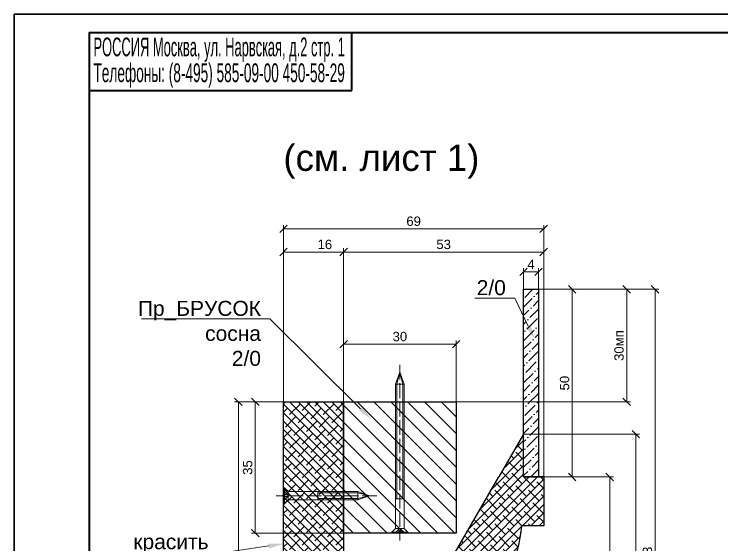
# Paper-space layout 'план по карнизу' of a CAD drawing. Header units: millimetres. Extents: x -88 to 2067, y 101 to 384.
# Drawn here: x 1656.8 to 1845.7, y 242.7 to 384.3 of the extents above; entities that cross this region are included whole.
import ezdxf
from ezdxf import colors
from ezdxf.entities.mleader import LeaderData, LeaderLine
from ezdxf.enums import TextEntityAlignment as Align
from ezdxf.math import Vec2, Vec3

# ---------------------------------------------------------------- set-up
doc = ezdxf.new("R2010")
doc.units = ezdxf.units.MM
doc.linetypes.add('AM_ISO02W050', pattern=[7.5, 6, -1.5])
doc.linetypes.add('AM_ISO08W050', pattern=[18, 12, -1.5, 3, -1.5])
doc.layers.get('DEFPOINTS').update_dxf_attribs({"color": 106, "lineweight": 5})
for name, color, linetype, lineweight in [('pechatnaya_ramka', 2, 'Continuous', 30), ('КАРНИЗ МДФ', 31, 'Continuous', 30), ('КАРНИЗ Пр_N221', 3, 'Continuous', 30), ('крепеж', 3, 'Continuous', 15), ('Линии Размерные и Текст', 1, 'Continuous', 5), ('Линии Штриховки и Заливка', 1, 'Continuous', 5), ('профили', 20, 'Continuous', 30), ('размеры', 1, 'Continuous', 5), ('служебный слой ШТРИХОВКА', 4, 'Continuous', 5), ('ШТАМП', 7, 'Continuous', 30)]:
    doc.layers.add(name, color=color, linetype=linetype, lineweight=lineweight)
doc.styles.get("Standard").update_dxf_attribs({"font": 'arial.ttf'})
doc.dimstyles.get("Standard").update_dxf_attribs({"dimscale": 0, "dimtxt": 2.5, "dimasz": 2, "dimexe": 1, "dimexo": 0, "dimgap": 0.75, "dimtad": 1, "dimdsep": 46, "dimtxsty": 'Standard', "dimblk": 'OBLIQUE', "dimcen": 1.5, "dimclrd": 256, "dimclre": 256, "dimclrt": 7, "dimazin": 0, "dimtfac": 1, "dimtmove": 1, "dimatfit": 3, "dimfxl": 1, "dimtolj": 1, "dimtzin": 0, "dimlwd": 5, "dimlwe": 5, "dimarcsym": 0})
doc.dimstyles.new('STANDARD$4', dxfattribs={"dimscale": 0, "dimtxt": 2.5, "dimasz": 2, "dimexe": 1, "dimexo": 0, "dimgap": 0.75, "dimtad": 1, "dimdsep": 46, "dimtxsty": 'Standard', "dimblk1": 'OBLIQUE', "dimsah": 1, "dimcen": 1.5, "dimse1": 1, "dimclrd": 256, "dimclre": 256, "dimclrt": 7, "dimazin": 0, "dimtfac": 1, "dimtmove": 1, "dimatfit": 3, "dimldrblk": 'DOT', "dimfxl": 1, "dimtolj": 1, "dimtzin": 0, "dimlwd": 5, "dimlwe": 5, "dimarcsym": 0})

# ---------------------------------------------------------------- blocks, each defined once
blk = doc.blocks.new('_OBLIQUE')
at = {"color": 0, "linetype": 'ByBlock'}
blk.add_line((-0.5, -0.5), (0.5, 0.5), dxfattribs=at)
blk = doc.blocks.new('*D146')
at = {"layer": 'DEFPOINTS', "color": 0, "transparency": 16777216}
for p in [(51.96714549128956, 27.32654493669656), (53.34526877391181, -22.67345506330355), (60.9420763521648, -22.67345506330355)]:
    blk.add_point(p, dxfattribs=at)
at = {"layer": 'размеры', "lineweight": 5, "transparency": 16777216}
for p, q in [((51.96714549128956, 27.32654493669656), (61.94207635216482, 27.32654493669656)), ((60.94207635216482, 27.32654493669656), (60.9420763521648, -22.67345506330355)), ((53.34526877391181, -22.67345506330355), (61.9420763521648, -22.67345506330355))]:
    blk.add_line(p, q, dxfattribs=at)
at = {"layer": 'размеры', "lineweight": 5, "transparency": 16777216, "xscale": 2, "yscale": 2, "zscale": 2}
for p, rotation in [((60.94207635216482, 27.32654493669656), 90), ((60.9420763521648, -22.67345506330355), 270)]:
    blk.add_blockref('_OBLIQUE', p, dxfattribs=dict(at, rotation=rotation))
at = {"layer": 'размеры', "color": 7, "transparency": 16777216, "insert": (58.91564388286058, 2.326544936696514), "char_height": 2.5, "attachment_point": 5, "rotation": 90}
blk.add_mtext('\\A1;50', dxfattribs=at)
blk = doc.blocks.new('*D147')
at = {"layer": 'DEFPOINTS', "color": 0, "transparency": 16777216}
for p in [(53.34116105926159, -22.67108242218254), (10.42638833990532, -111.6731234514425), (70.94207627653668, -111.6731234514425)]:
    blk.add_point(p, dxfattribs=at)
at = {"layer": 'размеры', "lineweight": 5, "transparency": 16777216}
for p, q in [((53.34116105926159, -22.67108242218254), (71.94207627653671, -22.67108242218254)), ((70.94207627653671, -22.67108242218254), (70.94207627653668, -111.6731234514425)), ((10.42638833990532, -111.6731234514425), (71.94207627653668, -111.6731234514425))]:
    blk.add_line(p, q, dxfattribs=at)
at = {"layer": 'размеры', "lineweight": 5, "transparency": 16777216, "xscale": 2, "yscale": 2, "zscale": 2}
for p, rotation in [((70.94207627653671, -22.67108242218254), 90), ((70.94207627653668, -111.6731234514425), 270)]:
    blk.add_blockref('_OBLIQUE', p, dxfattribs=dict(at, rotation=rotation))
at = {"layer": 'размеры', "color": 7, "transparency": 16777216, "insert": (68.91564380723248, -67.17210293681251), "char_height": 2.5, "attachment_point": 5, "rotation": 90}
blk.add_mtext('\\A1;89', dxfattribs=at)
blk = doc.blocks.new('*D148')
at = {"layer": 'DEFPOINTS', "color": 0, "transparency": 16777216}
for p in [(47.9671473115186, -11.27108242218276), (77.90833248404851, -11.27108242218277), (10.42638833990532, -111.6731234514425)]:
    blk.add_point(p, dxfattribs=at)
at = {"layer": 'размеры', "lineweight": 5, "transparency": 16777216}
for p, q in [((47.9671473115186, -11.27108242218276), (78.90833248404851, -11.27108242218277)), ((77.90833248404849, -111.6731234514425), (77.90833248404851, -11.27108242218277)), ((10.42638833990532, -111.6731234514425), (78.90833248404849, -111.6731234514425))]:
    blk.add_line(p, q, dxfattribs=at)
at = {"layer": 'размеры', "lineweight": 5, "transparency": 16777216, "xscale": 2, "yscale": 2, "zscale": 2}
for p, rotation in [((77.90833248404851, -11.27108242218277), 90), ((77.90833248404849, -111.6731234514425), 270)]:
    blk.add_blockref('_OBLIQUE', p, dxfattribs=dict(at, rotation=rotation))
at = {"layer": 'размеры', "color": 7, "transparency": 16777216, "insert": (75.88190001474429, -61.47210293681262), "char_height": 2.5, "attachment_point": 5, "rotation": 90}
blk.add_mtext('\\A1;100', dxfattribs=at)
blk = doc.blocks.new('*D149')
at = {"layer": 'DEFPOINTS', "color": 0, "transparency": 16777216}
for p in [(51.96714549128956, 27.32654493669656), (1.426382079257564, -115.6731234514425), (83.02394216334869, -115.6731234514425)]:
    blk.add_point(p, dxfattribs=at)
at = {"layer": 'размеры', "lineweight": 5, "transparency": 16777216}
for p, q in [((51.96714549128956, 27.32654493669656), (84.02394216334872, 27.32654493669655)), ((83.02394216334872, 27.32654493669655), (83.02394216334869, -115.6731234514425)), ((1.426382079257564, -115.6731234514425), (84.02394216334869, -115.6731234514425))]:
    blk.add_line(p, q, dxfattribs=at)
at = {"layer": 'размеры', "lineweight": 5, "transparency": 16777216, "xscale": 2, "yscale": 2, "zscale": 2}
for p, rotation in [((83.02394216334872, 27.32654493669655), 90), ((83.02394216334869, -115.6731234514425), 270)]:
    blk.add_blockref('_OBLIQUE', p, dxfattribs=dict(at, rotation=rotation))
at = {"layer": 'размеры', "color": 7, "transparency": 16777216, "insert": (80.99665703374436, -44.17328925737296), "char_height": 2.5, "attachment_point": 5, "rotation": 90}
blk.add_mtext('\\A1;143', dxfattribs=at)
blk = doc.blocks.new('*D150')
at = {"layer": 'DEFPOINTS', "color": 0, "transparency": 16777216}
for p in [(1.863229044829495e-06, -54.5178162722234), (-23.91447168152035, -84.51781949943097), (1.82018925443117e-06, -84.51781949943097)]:
    blk.add_point(p, dxfattribs=at)
at = {"layer": 'размеры', "lineweight": 5, "transparency": 16777216}
for p, q in [((1.863229044829495e-06, -54.5178162722234), (-24.91447168152035, -54.51781627222339)), ((-23.91447168152035, -54.51781627222339), (-23.91447168152035, -84.51781949943097)), ((1.82018925443117e-06, -84.51781949943097), (-24.91447168152035, -84.51781949943097))]:
    blk.add_line(p, q, dxfattribs=at)
at = {"layer": 'размеры', "lineweight": 5, "transparency": 16777216, "xscale": 2, "yscale": 2, "zscale": 2}
for p, rotation in [((-23.91447168152035, -54.51781627222339), 90), ((-23.91447168152035, -84.51781949943097), 270)]:
    blk.add_blockref('_OBLIQUE', p, dxfattribs=dict(at, rotation=rotation))
at = {"layer": 'размеры', "color": 7, "transparency": 16777216, "insert": (-25.9417568111247, -69.51781788582718), "char_height": 2.5, "attachment_point": 5, "rotation": 90}
blk.add_mtext('\\A1;30', dxfattribs=at)
blk = doc.blocks.new('*D151')
at = {"layer": 'DEFPOINTS', "color": 0, "transparency": 16777216}
for p in [(22.99999999999909, -46.18970533315962), (0, -54.76735730925634), (22.99999999999909, -54.51781949943097)]:
    blk.add_point(p, dxfattribs=at)
at = {"layer": 'размеры', "lineweight": 5, "transparency": 16777216}
for p, q in [((0, -54.76735730925634), (5.864620417937084e-16, -45.18970533315962)), ((22.99999999999909, -54.51781949943097), (22.99999999999909, -45.18970533315962)), ((5.252297018363407e-16, -46.18970533315962), (22.99999999999909, -46.18970533315962))]:
    blk.add_line(p, q, dxfattribs=at)
at = {"layer": 'размеры', "lineweight": 5, "transparency": 16777216, "xscale": 2, "yscale": 2, "zscale": 2, "rotation": 180}
blk.add_blockref('_OBLIQUE', (5.252297018363407e-16, -46.18970533315962), dxfattribs=at)
at = {"layer": 'размеры', "lineweight": 5, "transparency": 16777216, "xscale": 2, "yscale": 2, "zscale": 2}
blk.add_blockref('_OBLIQUE', (22.99999999999909, -46.18970533315962), dxfattribs=at)
at = {"layer": 'размеры', "color": 7, "transparency": 16777216, "insert": (11.49999999999955, -44.16242020355526), "char_height": 2.5, "attachment_point": 5}
blk.add_mtext('\\A1;23', dxfattribs=at)
blk = doc.blocks.new('*D152')
at = {"layer": 'DEFPOINTS', "color": 0, "transparency": 16777216}
for p in [(51.96714549128956, 31.97018757137596), (47.96714549129138, 27.32654493669656), (51.96714549128956, 27.32654493669656)]:
    blk.add_point(p, dxfattribs=at)
at = {"layer": 'размеры', "lineweight": 5, "transparency": 16777216}
for p, q in [((47.96714549129138, 27.32654493669656), (47.96714549129138, 32.97018757137596)), ((51.96714549128956, 27.32654493669656), (51.96714549128956, 32.97018757137596)), ((47.96714549129138, 31.97018757137596), (51.96714549128956, 31.97018757137596))]:
    blk.add_line(p, q, dxfattribs=at)
at = {"layer": 'размеры', "lineweight": 5, "transparency": 16777216, "xscale": 2, "yscale": 2, "zscale": 2, "rotation": 180}
blk.add_blockref('_OBLIQUE', (47.96714549129138, 31.97018757137596), dxfattribs=at)
at = {"layer": 'размеры', "lineweight": 5, "transparency": 16777216, "xscale": 2, "yscale": 2, "zscale": 2}
blk.add_blockref('_OBLIQUE', (51.96714549128956, 31.97018757137596), dxfattribs=at)
at = {"layer": 'размеры', "color": 7, "transparency": 16777216, "insert": (49.96714549129047, 33.97018757137596), "char_height": 2.5, "attachment_point": 5}
blk.add_mtext('\\A1;4', dxfattribs=at)
blk = doc.blocks.new('*D153')
at = {"layer": 'DEFPOINTS', "color": 0, "transparency": 16777216}
for p in [(53.34527059413995, 43.43230108987541), (-15.99999817977368, -2.668705602409091), (53.34527059413995, -22.6734550632508)]:
    blk.add_point(p, dxfattribs=at)
at = {"layer": 'размеры', "lineweight": 5, "transparency": 16777216}
for p, q in [((-15.99999817977368, -2.668705602409091), (-15.99999817977368, 44.43230108987541)), ((53.34527059413995, -22.6734550632508), (53.34527059413995, 44.43230108987541)), ((-15.99999817977368, 43.43230108987541), (53.34527059413995, 43.43230108987541))]:
    blk.add_line(p, q, dxfattribs=at)
at = {"layer": 'размеры', "lineweight": 5, "transparency": 16777216, "xscale": 2, "yscale": 2, "zscale": 2, "rotation": 180}
blk.add_blockref('_OBLIQUE', (-15.99999817977368, 43.43230108987541), dxfattribs=at)
at = {"layer": 'размеры', "lineweight": 5, "transparency": 16777216, "xscale": 2, "yscale": 2, "zscale": 2}
blk.add_blockref('_OBLIQUE', (53.34527059413995, 43.43230108987541), dxfattribs=at)
at = {"layer": 'размеры', "color": 7, "transparency": 16777216, "insert": (18.67263620718314, 45.45873355917963), "char_height": 2.5, "attachment_point": 5}
blk.add_mtext('\\A1;69', dxfattribs=at)
blk = doc.blocks.new('*D154')
at = {"layer": 'DEFPOINTS', "color": 0, "transparency": 16777216}
for p in [(-16.00000014294483, -111.6754960925108), (4.42638625797963, -111.6731192727206), (4.426386257979629, -122.8110647707637)]:
    blk.add_point(p, dxfattribs=at)
at = {"layer": 'размеры', "lineweight": 5, "transparency": 16777216}
for p, q in [((-16.00000014294483, -111.6754960925108), (-16.00000014294483, -123.8110647707637)), ((4.42638625797963, -111.6731192727206), (4.426386257979629, -123.8110647707637)), ((-16.00000014294483, -122.8110647707637), (4.426386257979629, -122.8110647707637))]:
    blk.add_line(p, q, dxfattribs=at)
at = {"layer": 'размеры', "lineweight": 5, "transparency": 16777216, "xscale": 2, "yscale": 2, "zscale": 2, "rotation": 180}
blk.add_blockref('_OBLIQUE', (-16.00000014294483, -122.8110647707637), dxfattribs=at)
at = {"layer": 'размеры', "lineweight": 5, "transparency": 16777216, "xscale": 2, "yscale": 2, "zscale": 2}
blk.add_blockref('_OBLIQUE', (4.426386257979629, -122.8110647707637), dxfattribs=at)
at = {"layer": 'размеры', "color": 7, "transparency": 16777216, "insert": (-5.786806942482599, -120.7846323014594), "char_height": 2.5, "attachment_point": 5}
blk.add_mtext('\\A1;20', dxfattribs=at)
blk = doc.blocks.new('*D155')
at = {"layer": 'DEFPOINTS', "color": 0, "transparency": 16777216}
for p in [(1.820226318784841e-06, 37.25420871271467), (-15.99999817993466, -2.668705602409091), (1.820226316340268e-06, -2.668705602389082)]:
    blk.add_point(p, dxfattribs=at)
at = {"layer": 'размеры', "lineweight": 5, "transparency": 16777216}
for p, q in [((-15.99999817993466, -2.668705602409091), (-15.99999817993466, 38.25420871271467)), ((1.820226316340268e-06, -2.668705602389082), (1.820226318846073e-06, 38.25420871271467)), ((-15.99999817993466, 37.25420871271467), (1.820226318784841e-06, 37.25420871271467))]:
    blk.add_line(p, q, dxfattribs=at)
at = {"layer": 'размеры', "lineweight": 5, "transparency": 16777216, "xscale": 2, "yscale": 2, "zscale": 2, "rotation": 180}
blk.add_blockref('_OBLIQUE', (-15.99999817993466, 37.25420871271467), dxfattribs=at)
at = {"layer": 'размеры', "lineweight": 5, "transparency": 16777216, "xscale": 2, "yscale": 2, "zscale": 2}
blk.add_blockref('_OBLIQUE', (1.820226318784841e-06, 37.25420871271467), dxfattribs=at)
at = {"layer": 'размеры', "color": 7, "transparency": 16777216, "insert": (-4.999999058003596, 39.2806411820189), "char_height": 2.5, "attachment_point": 5}
blk.add_mtext('\\A1;16', dxfattribs=at)
blk = doc.blocks.new('*D156')
at = {"layer": 'DEFPOINTS', "color": 0, "transparency": 16777216}
for p in [(53.3411610592616, 37.25420871271467), (1.863229044829495e-06, 7.328921507582095), (53.34116105926159, -22.67108242218254)]:
    blk.add_point(p, dxfattribs=at)
at = {"layer": 'размеры', "lineweight": 5, "transparency": 16777216}
for p, q in [((1.863229044829495e-06, 7.328921507582095), (1.863229046723123e-06, 38.25420871271467)), ((53.34116105926159, -22.67108242218254), (53.3411610592616, 38.25420871271467)), ((1.863229046661891e-06, 37.25420871271467), (53.3411610592616, 37.25420871271467))]:
    blk.add_line(p, q, dxfattribs=at)
at = {"layer": 'размеры', "lineweight": 5, "transparency": 16777216, "xscale": 2, "yscale": 2, "zscale": 2, "rotation": 180}
blk.add_blockref('_OBLIQUE', (1.863229046661891e-06, 37.25420871271467), dxfattribs=at)
at = {"layer": 'размеры', "lineweight": 5, "transparency": 16777216, "xscale": 2, "yscale": 2, "zscale": 2}
blk.add_blockref('_OBLIQUE', (53.3411610592616, 37.25420871271467), dxfattribs=at)
at = {"layer": 'размеры', "color": 7, "transparency": 16777216, "insert": (26.67058146124532, 39.28149384231904), "char_height": 2.5, "attachment_point": 5}
blk.add_mtext('\\A1;53', dxfattribs=at)
blk = doc.blocks.new('*D157')
at = {"layer": 'DEFPOINTS', "color": 0, "transparency": 16777216}
for p in [(30.00000182007761, 12.68990029313909), (0, -2.671078492438028), (30.00000182007761, -2.668705602389082)]:
    blk.add_point(p, dxfattribs=at)
at = {"layer": 'размеры', "lineweight": 5, "transparency": 16777216}
for p, q in [((0, -2.671078492438028), (1.001821015033738e-15, 13.68990029313909)), ((30.00000182007761, -2.668705602389082), (30.00000182007761, 13.68990029313909)), ((9.405886750763706e-16, 12.68990029313909), (30.00000182007761, 12.68990029313909))]:
    blk.add_line(p, q, dxfattribs=at)
at = {"layer": 'размеры', "lineweight": 5, "transparency": 16777216, "xscale": 2, "yscale": 2, "zscale": 2, "rotation": 180}
blk.add_blockref('_OBLIQUE', (9.405886750763706e-16, 12.68990029313909), dxfattribs=at)
at = {"layer": 'размеры', "lineweight": 5, "transparency": 16777216, "xscale": 2, "yscale": 2, "zscale": 2}
blk.add_blockref('_OBLIQUE', (30.00000182007761, 12.68990029313909), dxfattribs=at)
at = {"layer": 'размеры', "color": 7, "transparency": 16777216, "insert": (15.00000091003881, 14.71718542274346), "char_height": 2.5, "attachment_point": 5}
blk.add_mtext('\\A1;30', dxfattribs=at)
blk = doc.blocks.new('*D158')
at = {"layer": 'DEFPOINTS', "color": 0, "transparency": 16777216}
for p in [(-15.99999817977368, -2.668705602409091), (-23.54638484950237, -37.66870560238907), (1.820125362428371e-06, -37.66870560238908)]:
    blk.add_point(p, dxfattribs=at)
at = {"layer": 'размеры', "lineweight": 5, "transparency": 16777216}
for p, q in [((-15.99999817977368, -2.668705602409091), (-24.54638484950237, -2.668705602409088)), ((-23.54638484950237, -2.668705602409088), (-23.54638484950237, -37.66870560238907)), ((1.820125362428371e-06, -37.66870560238908), (-24.54638484950237, -37.66870560238907))]:
    blk.add_line(p, q, dxfattribs=at)
at = {"layer": 'размеры', "lineweight": 5, "transparency": 16777216, "xscale": 2, "yscale": 2, "zscale": 2}
for p, rotation in [((-23.54638484950237, -2.668705602409088), 90), ((-23.54638484950237, -37.66870560238907), 270)]:
    blk.add_blockref('_OBLIQUE', p, dxfattribs=dict(at, rotation=rotation))
at = {"layer": 'размеры', "color": 7, "transparency": 16777216, "insert": (-25.57366997910673, -20.16870560239909), "char_height": 2.5, "attachment_point": 5, "rotation": 90}
blk.add_mtext('\\A1;35', dxfattribs=at)
blk = doc.blocks.new('*D159')
at = {"layer": 'DEFPOINTS', "color": 0, "transparency": 16777216}
for p in [(-15.99999817977368, -2.668705602409091), (-28.04922498054839, -111.679076031337), (-16.18896892122689, -111.679076031337)]:
    blk.add_point(p, dxfattribs=at)
at = {"layer": 'размеры', "lineweight": 5, "transparency": 16777216}
for p, q in [((-15.99999817977368, -2.668705602409091), (-29.04922498054836, -2.668705602409087)), ((-28.04922498054836, -2.668705602409087), (-28.04922498054839, -111.679076031337)), ((-16.18896892122689, -111.679076031337), (-29.04922498054839, -111.679076031337))]:
    blk.add_line(p, q, dxfattribs=at)
at = {"layer": 'размеры', "lineweight": 5, "transparency": 16777216, "xscale": 2, "yscale": 2, "zscale": 2}
for p, rotation in [((-28.04922498054836, -2.668705602409087), 90), ((-28.04922498054839, -111.679076031337), 270)]:
    blk.add_blockref('_OBLIQUE', p, dxfattribs=dict(at, rotation=rotation))
at = {"layer": 'размеры', "color": 7, "transparency": 16777216, "insert": (-30.0756574498526, -57.17389081687307), "char_height": 2.5, "attachment_point": 5, "rotation": 90}
blk.add_mtext('\\A1;109', dxfattribs=at)
blk = doc.blocks.new('*D160')
at = {"layer": 'DEFPOINTS', "color": 0, "transparency": 16777216}
for p in [(-23.91447168152035, -111.6790065488119), (-16.0000003358532, -111.6790065488119), (-16.0000003358532, -115.6731234514425)]:
    blk.add_point(p, dxfattribs=at)
at = {"layer": 'размеры', "lineweight": 5, "transparency": 16777216}
for p, q in [((-16.0000003358532, -111.6790065488119), (-24.91447168152035, -111.6790065488119)), ((-23.91447168152035, -115.6731234514425), (-23.91447168152035, -111.6790065488119)), ((-16.0000003358532, -115.6731234514425), (-24.91447168152035, -115.6731234514425))]:
    blk.add_line(p, q, dxfattribs=at)
at = {"layer": 'размеры', "lineweight": 5, "transparency": 16777216, "xscale": 2, "yscale": 2, "zscale": 2}
for p, rotation in [((-23.91447168152035, -111.6790065488119), 90), ((-23.91447168152035, -115.6731234514425), 270)]:
    blk.add_blockref('_OBLIQUE', p, dxfattribs=dict(at, rotation=rotation))
at = {"layer": 'размеры', "color": 7, "transparency": 16777216, "insert": (-25.91447168152034, -113.6760650001272), "char_height": 2.5, "attachment_point": 5, "rotation": 90}
blk.add_mtext('\\A1;4', dxfattribs=at)
blk = doc.blocks.new('*D161')
at = {"layer": 'DEFPOINTS', "color": 0, "transparency": 16777216}
for p in [(10.42638833990532, -111.6754960925108), (-16.0000003358532, -115.6731234514425), (10.42638833990531, -127.8067528367249)]:
    blk.add_point(p, dxfattribs=at)
at = {"layer": 'Линии Размерные и Текст', "lineweight": 5, "transparency": 16777216}
for p, q in [((10.42638833990532, -111.6754960925108), (10.42638833990531, -128.8067528367249)), ((-16.0000003358532, -115.6731234514425), (-16.0000003358532, -128.8067528367249)), ((-16.0000003358532, -127.8067528367249), (10.42638833990531, -127.8067528367249))]:
    blk.add_line(p, q, dxfattribs=at)
at = {"layer": 'Линии Размерные и Текст', "lineweight": 5, "transparency": 16777216, "xscale": 2, "yscale": 2, "zscale": 2, "rotation": 180}
blk.add_blockref('_OBLIQUE', (-16.0000003358532, -127.8067528367249), dxfattribs=at)
at = {"layer": 'Линии Размерные и Текст', "lineweight": 5, "transparency": 16777216, "xscale": 2, "yscale": 2, "zscale": 2}
blk.add_blockref('_OBLIQUE', (10.42638833990531, -127.8067528367249), dxfattribs=at)
at = {"layer": 'Линии Размерные и Текст', "color": 7, "transparency": 16777216, "insert": (-2.786805997973944, -125.7803203674207), "char_height": 2.5, "attachment_point": 5}
blk.add_mtext('\\A1;26.4', dxfattribs=at)
blk = doc.blocks.new('*D163')
at = {"layer": 'DEFPOINTS', "color": 0, "transparency": 16777216}
for p in [(1.42638625797963, -112.6731192727204), (3.345197132258356, -114.9792339335181)]:
    blk.add_point(p, dxfattribs=at)
at = {"layer": 'Линии Размерные и Текст', "lineweight": 5, "transparency": 16777216}
for p, q in [((1.42638625797963, -112.6731192727204), (3.345197132258356, -114.9792339335181)), ((25.06054248654389, -141.0777290781355), (4.624404381777772, -116.5166437073836))]:
    blk.add_line(p, q, dxfattribs=at)
at = {"layer": 'Линии Размерные и Текст', "transparency": 16777216}
blk.add_solid([(4.880639344088678, -116.3034424991303), (4.368169419466874, -116.7298449156368), (3.345197132258356, -114.9792339335181)], dxfattribs=at)
at = {"layer": 'Линии Размерные и Текст', "color": 7, "transparency": 16777216, "insert": (24.84998179580433, -137.6550715495853), "char_height": 2.5, "attachment_point": 5, "rotation": 309.76226914317846}
blk.add_mtext('\\A1;R3', dxfattribs=at)
blk = doc.blocks.new('_Dot')
at = {"color": 0, "linetype": 'ByBlock', "lineweight": -2}
blk.add_line((-0.5, 0), (-1, 0), dxfattribs=at)
at = {"color": 0, "linetype": 'ByBlock', "const_width": 0.5}
blk.add_lwpolyline([(-0.25, 0, 1), (0.25, 0, 1)], format="xyb", close=True, dxfattribs=at)
blk = doc.blocks.new('*D162')
at = {"layer": 'DEFPOINTS', "color": 0, "transparency": 16777216}
for p in [(51.96714549128956, 27.32654493669656), (75.45284073305174, 27.32654493669656), (24.00000182022632, -2.668705602389082)]:
    blk.add_point(p, dxfattribs=at)
at = {"layer": 'Линии Размерные и Текст', "lineweight": 5, "transparency": 16777216}
for p, q in [((51.96714549128956, 27.32654493669656), (76.45284073305174, 27.32654493669656)), ((75.45284073305174, -2.668705602389096), (75.45284073305174, 27.32654493669656)), ((24.00000182022632, -2.668705602389082), (76.45284073305174, -2.668705602389096))]:
    blk.add_line(p, q, dxfattribs=at)
at = {"layer": 'Линии Размерные и Текст', "lineweight": 5, "transparency": 16777216, "xscale": 2, "yscale": 2, "zscale": 2}
for p, rotation in [((75.45284073305174, 27.32654493669656), 90), ((75.45284073305174, -2.668705602389096), 270)]:
    blk.add_blockref('_OBLIQUE', p, dxfattribs=dict(at, rotation=rotation))
at = {"layer": 'Линии Размерные и Текст', "color": 7, "transparency": 16777216, "insert": (73.42555560344738, 12.32891966715374), "char_height": 2.5, "attachment_point": 5, "rotation": 90}
blk.add_mtext('\\A1;30мп', dxfattribs=at)
blk = doc.blocks.new('саморез в потолок')
at = {"layer": 'крепеж', "extrusion": (1, 0, 0)}
blk.add_lwpolyline([(3.250000000000114, 0), (-3.249999999999886, 0)], dxfattribs=at)
at = {"layer": 'крепеж', "extrusion": (0, 1, 0)}
for points, elevation in [([(0, 0), (-0.4299999999930151, 0)], 3.250000000000114), ([(-1.929999999993015, 0), (-60.759259121534, 0)], 1.750000000000114), ([(-14, 0), (-60.759259121534, 0)], 1.199999999997203), ([(-1.929999999993015, 0), (-60.759259121534, 0)], -1.749999999999886), ([(-14, 0), (-60.759259121534, 0)], -1.200000000004252), ([(0, 0), (-0.4299999999930151, 0)], -3.249999999999886)]:
    blk.add_lwpolyline(points, dxfattribs=dict(at, elevation=elevation))
at = {"layer": 'крепеж', "extrusion": (1, 0, 0)}
for points, elevation in [([(3.250000000000114, 0), (-3.249999999999886, 0)], 0.4299999999930151), ([(-1.749999999999886, 0), (1.750000000000114, 0)], 1.929999999993015), ([(1.750000000000114, 0), (-1.749999999999886, 0)], 14), ([(1.750000000000114, 0), (-1.749999999999886, 0)], 60.759259121534)]:
    blk.add_lwpolyline(points, dxfattribs=dict(at, elevation=elevation))
at = {"layer": 'крепеж', "extrusion": (-0.7071067811865476, -0.7071067811865475, 0), "elevation": -2.602152954797771}
blk.add_lwpolyline([(0.1272792205983495, 0), (-1.994041122945979, 0)], dxfattribs=at)
at = {"layer": 'крепеж', "linetype": 'AM_ISO02W050', "extrusion": (0, 1, 0)}
blk.add_lwpolyline([(-68.56734460558579, 0), (3, 0)], dxfattribs=at)
at = {"layer": 'крепеж', "linetype": 'AM_ISO08W050', "extrusion": (0.6920897800987588, 0.7218114270935669, 0), "elevation": 1.443622854187095}
blk.add_lwpolyline([(-0.9710062074131525, 0), (1.384179560197559, 0)], dxfattribs=at)
at = {"layer": 'крепеж', "linetype": 'AM_ISO08W050', "extrusion": (0, 1, 0)}
for elevation in [0.3699999999954571, -0.3700000000025057]:
    blk.add_lwpolyline([(0, 0), (-1.69999999999709, 0)], dxfattribs=dict(at, elevation=elevation))
at = {"layer": 'крепеж', "linetype": 'AM_ISO08W050', "extrusion": (1, 0, 0), "elevation": 1.69999999999709}
blk.add_lwpolyline([(0.3699999999954571, 0), (-0.3700000000025057, 0)], dxfattribs=at)
at = {"layer": 'крепеж', "extrusion": (-0.3420201433252759, -0.9396926207860515, 0), "elevation": -22.42535259948419}
blk.add_lwpolyline([(56.49649219013608, 0), (61.61314989042745, 0)], dxfattribs=at)
at = {"layer": 'крепеж', "extrusion": (-0.2421517013950092, -0.9702384003488537, 0), "elevation": -15.87724405220963}
blk.add_lwpolyline([(58.66038433476775, 0), (63.61595554521218, 0)], dxfattribs=at)
at = {"layer": 'крепеж', "extrusion": (0.3420201433252759, -0.9396926207860515, 0), "elevation": 22.42535259945364}
blk.add_lwpolyline([(56.49649219011639, 0), (61.61314989040766, 0)], dxfattribs=at)
at = {"layer": 'крепеж', "linetype": 'AM_ISO08W050', "extrusion": (-0.6920897800971493, 0.7218114270951103, 0), "elevation": -1.443622854205501}
blk.add_lwpolyline([(-0.9710062074428956, 0), (1.384179560188711, 0)], dxfattribs=at)
at = {"layer": 'крепеж', "extrusion": (0.7071067811865475, -0.7071067811865476, 0), "elevation": 2.602152954771926}
blk.add_lwpolyline([(0.1272792205983098, 0), (-1.994041122961373, 0)], dxfattribs=at)
at = {"layer": 'крепеж', "extrusion": (-0.2421517013963915, 0.9702384003485086, 0), "elevation": -15.87724405228625}
blk.add_lwpolyline([(-58.66038433476277, 0), (-63.61595554522305, 0)], dxfattribs=at)
blk = doc.blocks.new('саморез')
at = {"layer": 'крепеж', "extrusion": (1, 0, 0)}
blk.add_lwpolyline([(3.25, 0), (-3.25, 0)], dxfattribs=at)
at = {"layer": 'крепеж', "extrusion": (0, 1, 0)}
for points, elevation in [([(0, 0), (-0.4299999999930151, 0)], 3.25), ([(-1.929999999993015, 0), (-30.19191451594816, 0)], 1.75), ([(-14, 0), (-30.19191451594816, 0)], 1.19999999999709), ([(-1.929999999993015, 0), (-30.19191451594816, 0)], -1.75), ([(-14, 0), (-30.19191451594816, 0)], -1.200000000004366), ([(0, 0), (-0.4299999999930151, 0)], -3.25)]:
    blk.add_lwpolyline(points, dxfattribs=dict(at, elevation=elevation))
at = {"layer": 'крепеж', "extrusion": (1, 0, 0)}
for points, elevation in [([(3.25, 0), (-3.25, 0)], 0.4299999999930151), ([(-1.75, 0), (1.75, 0)], 1.929999999993015), ([(1.75, 0), (-1.75, 0)], 14), ([(1.75, 0), (-1.75, 0)], 30.19191451594816)]:
    blk.add_lwpolyline(points, dxfattribs=dict(at, elevation=elevation))
at = {"layer": 'крепеж', "extrusion": (-0.7071067811865476, -0.7071067811865476, 0), "elevation": -2.60215295479757}
blk.add_lwpolyline([(0.1272792205983497, 0), (-1.994041122945858, 0)], dxfattribs=at)
at = {"layer": 'крепеж', "linetype": 'AM_ISO02W050', "extrusion": (0, 1, 0)}
blk.add_lwpolyline([(-38, 0), (3, 0)], dxfattribs=at)
at = {"layer": 'крепеж', "linetype": 'AM_ISO08W050', "extrusion": (0.6920897800987588, 0.7218114270935669, 0), "elevation": 1.443622854187134}
blk.add_lwpolyline([(-0.9710062074131414, 0), (1.384179560197518, 0)], dxfattribs=at)
at = {"layer": 'крепеж', "linetype": 'AM_ISO08W050', "extrusion": (0, 1, 0)}
for elevation in [0.3699999999953434, -0.3700000000026193]:
    blk.add_lwpolyline([(0, 0), (-1.69999999999709, 0)], dxfattribs=dict(at, elevation=elevation))
at = {"layer": 'крепеж', "linetype": 'AM_ISO08W050', "extrusion": (1, 0, 0), "elevation": 1.69999999999709}
blk.add_lwpolyline([(0.3699999999953434, 0), (-0.3700000000026193, 0)], dxfattribs=at)
at = {"layer": 'крепеж', "extrusion": (-0.3420201433252759, -0.9396926207860515, 0), "elevation": -11.97070501640828}
blk.add_lwpolyline([(27.7725840272429, 0), (32.88924172753418, 0)], dxfattribs=at)
at = {"layer": 'крепеж', "extrusion": (-0.2421517013950092, -0.9702384003488536, 0), "elevation": -8.475309548839455}
blk.add_lwpolyline([(29.00277280173193, 0), (33.95834401217636, 0)], dxfattribs=at)
at = {"layer": 'крепеж', "extrusion": (0.3420201433252759, -0.9396926207860515, 0), "elevation": 11.97070501637782}
blk.add_lwpolyline([(27.77258402722301, 0), (32.88924172751429, 0)], dxfattribs=at)
at = {"layer": 'крепеж', "extrusion": (-0.2421517013963915, 0.9702384003485087, 0), "elevation": -8.475309548873703}
blk.add_lwpolyline([(-29.00277280173749, 0), (-33.95834401219781, 0)], dxfattribs=at)
at = {"layer": 'крепеж', "linetype": 'AM_ISO08W050', "extrusion": (-0.6920897800971493, 0.7218114270951103, 0), "elevation": -1.443622854205544}
blk.add_lwpolyline([(-0.9710062074428361, 0), (1.38417956018883, 0)], dxfattribs=at)
at = {"layer": 'крепеж', "extrusion": (0.7071067811865476, -0.7071067811865476, 0), "elevation": 2.602152954771846}
blk.add_lwpolyline([(0.1272792205983497, 0), (-1.994041122961293, 0)], dxfattribs=at)
blk = doc.blocks.new('карниз ШФ')
at = {"layer": 'Линии Размерные и Текст'}
h = blk.add_hatch(dxfattribs=at)
h.set_pattern_fill('ANSI31', color=256, angle=90)
h.set_pattern_definition([(135, (-623.0363863903281, -234.8428526079329), (-2.245064030267288, -2.245064030267288), [])])
h.paths.add_polyline_path([(30.00000182007761, -2.668705602389082), (1.820077613956528e-06, -2.668705602389082), (1.820077613956528e-06, -37.66870560238908), (30.00000182007761, -37.66870560238908)])
h = blk.add_hatch(dxfattribs=at)
h.set_pattern_fill('ANSI31', color=256, scale=0.4099999999999999)
h.set_pattern_definition([(45, (-458.3220826221002, -252.9537672547643), (-0.9204762524095879, 0.9204762524095881), [])])
h.paths.add_polyline_path([(18.42638833974524, -91.67549609244168), (13.42638833974524, -91.67549609244168), (13.42638833974524, -100.6754960924417), (18.42638833974524, -100.6754960924417)])
at = {"layer": 'Линии Штриховки и Заливка'}
h = blk.add_hatch(dxfattribs=at)
h.set_pattern_fill('ANSI36', color=256, scale=0.5, style=0)
h.set_pattern_definition([(45, (-6711.094680658254, -8399.500713261146), (0.8418990113502336, 3.086963041617522), [3.96875, -0.79375, 0, -0.79375])])
h.paths.add_polyline_path([(51.9671473115186, 27.32654493669645), (47.96714731151951, 27.32654493669645), (47.96714731151769, -22.67345506330355), (51.9671473115186, -22.67345506330355)])
h = blk.add_hatch(dxfattribs=at)
h.set_pattern_fill('ANSI38', color=256, scale=0.5, angle=90, style=0)
h.set_pattern_definition([(135, (-8669.428985200726, -8359.670953164534), (-1.122532015133644, -1.122532015133644), []), (225, (-8669.428985200726, -8359.670953164534), (-1.122532015133645, -3.367596045400932), [3.96875, -2.38125])])
h.paths.add_polyline_path([(1.820226316340268e-06, -111.6731234516244), (-16.00000014300804, -111.6790065487409), (-15.99999817992239, -2.668705602409091), (1.820077613956528e-06, -2.668705602389082)])
h = blk.add_hatch(dxfattribs=at)
h.set_pattern_fill('ANSI38', color=256, scale=0.5, style=0)
h.set_pattern_definition([(45, (-7156.558237108642, -8393.287758201983), (-1.122532015133644, 1.122532015133644), []), (135, (-7156.558237108642, -8393.287758201983), (-3.367596045400932, 1.122532015133644), [3.96875, -2.38125])])
edge = h.paths.add_edge_path()
edge.add_line((1.863352736108936e-06, -94.35498807351459), (1.863352736108936e-06, -111.6754960926054))
edge.add_line((1.863352736108936e-06, -111.6754960926054), (10.42638833990441, -111.6754960925126))
edge.add_line((10.42638833990441, -111.6754960925126), (10.42638833990532, -110.4681907792609))
edge.add_arc((16.17654863199277, -110.423285207744), 5.750335633252479, 87.50983781484962, 180.4474392522804, ccw=False)
edge.add_line((16.42638833987621, -104.6783796371172), (16.42638833983619, -100.6754960924417))
edge.add_line((16.42638833983619, -100.6754960924417), (13.42638833974524, -100.6754960924417))
edge.add_line((13.42638833974524, -100.6754960924417), (13.42638833974524, -91.67549609244168))
edge.add_line((13.42638833974524, -91.67549609244168), (23.38337190189577, -91.67549609237074))
edge.add_line((23.38337190189577, -91.67549609237074), (23.38337190178027, -78.67549609227069))
edge.add_arc((53.43394439649819, -81.75949966784412), 30.20840918212084, 125.52981306623269, 174.1404136432666, ccw=False)
edge.add_arc((18.06664226958083, -33.81644470186279), 29.3756141787219, 307.3272554717596, 356.3715813157201)
edge.add_line((47.38337190140192, -35.6754960921761), (53.34527059427091, -35.67549609212153))
edge.add_line((53.34527059427091, -35.67549609212153), (53.34527059414086, -22.6734550632508))
edge.add_line((53.34527059414086, -22.6734550632508), (47.96714731151951, -22.6734550632508))
edge.add_line((47.96714731151951, -22.6734550632508), (47.9671473115186, -11.27345506325298))
edge.add_line((47.9671473115186, -11.27345506325298), (1.863352736108936e-06, -94.35498807351459))
at = {"layer": 'служебный слой ШТРИХОВКА'}
h = blk.add_hatch(dxfattribs=at)
h.set_pattern_fill('ANSI31', color=256, scale=0.5, angle=90, style=0)
h.set_pattern_definition([(135, (-35.12908663474082, -17.77546476446787), (-1.122532015133644, -1.122532015133644), [])])
h.paths.add_polyline_path([(1.863352736108936e-06, -84.51781949943097), (5.679493787663887, -84.51781949943097), (23.00000186335274, -54.51781949943097), (1.863352736108936e-06, -54.51781949943097)])
at = {"layer": 'КАРНИЗ МДФ'}
for points in [[(51.9671473115186, -22.67345506330355), (47.9671473115186, -22.67345506330355), (47.9671473115186, 27.32654493669645), (51.9671473115186, 27.32654493669645)], [(1.820077613956528e-06, -2.668705602389082), (30.00000182007761, -2.668705602389082), (30.00000182007761, -37.66870560238908), (1.820077613956528e-06, -37.66870560238908)]]:
    blk.add_lwpolyline(points, close=True, dxfattribs=at)
at = {"layer": 'КАРНИЗ МДФ', "ltscale": 2}
blk.add_lwpolyline([(1.820226316340268e-06, -111.6731234516244), (-16.00000014300804, -111.6790065487409), (-15.99999817992239, -2.668705602409091), (1.820077613956528e-06, -2.668705602389082)], close=True, dxfattribs=at)
blk.add_lwpolyline([(4.42638625797963, -111.6731192727206), (-16.00000014294483, -111.6731192727206), (-16.00000014294483, -115.6731192727206), (1.42638625797963, -115.6731192727206, 0.414213562373095), (4.42638625797963, -112.6731192727206)], format="xyb", close=True, dxfattribs=at)
at = {"layer": 'КАРНИЗ Пр_N221', "ltscale": 100}
blk.add_lwpolyline([(53.34116105926159, -22.67108242218254), (47.96303777664025, -22.67108242218254), (47.96303777664025, -11.2710824221829), (41.38124470781122, -22.67108242229895)], dxfattribs=at)
for points in [[(16.42638833983597, -100.6754960924417), (16.42638833987621, -104.6783796371172, 0.424694835439427), (10.42638833990532, -110.3783796362194), (10.42638833990532, -111.6754960925108), (1.863352736108936e-06, -111.6754960926027), (1.863352736108936e-06, -94.35498807351274), (41.38535424268957, -22.67345506336721)], [(47.9671473115186, -22.67345506330355), (53.34527059413995, -22.6734550632508), (53.34527059427091, -35.67549609212153), (47.38337190140192, -35.6754960921761, -0.2173238176056215), (35.87903757503409, -57.17549609226342, 0.2153427652048365), (23.38337190178027, -78.67549609227069), (23.38337190189668, -91.67549609236892), (16.42638833974524, -91.67549609244168)]]:
    blk.add_lwpolyline(points, format="xyb", dxfattribs=at)
blk.add_lwpolyline([(18.42638833974524, -91.67549609244168), (13.42638833974524, -91.67549609244168), (13.42638833974524, -100.6754960924417), (18.42638833974524, -100.6754960924417)], close=True, dxfattribs=at)
at = {"layer": 'профили', "ltscale": 100}
blk.add_lwpolyline([(5.679493787663887, -84.51781949943097), (23.00000186335274, -54.51781949943097), (1.863352736108936e-06, -54.51781949943097), (1.863352736108936e-06, -84.51781949943097)], close=True, dxfattribs=at)
at = {"layer": 'Линии Размерные и Текст', "xscale": 0.6542930129542637, "yscale": 0.6542930129542637, "zscale": 0.6542930129542637, "rotation": 90}
blk.add_blockref('саморез в потолок', (15.00000182007761, -37.66870560238908), dxfattribs=at)
at = {"layer": 'Линии Размерные и Текст', "xscale": 0.6542930129542636, "yscale": 0.6542930129542636, "zscale": 0.6542930129542636}
blk.add_blockref('саморез', (-15.99999863016274, -27.66870560238908), dxfattribs=at)
at = {"layer": 'Линии Размерные и Текст'}
dim = blk.add_linear_dim(base=(75.45284073305174, 27.32654493669656), p1=(24.00000182022632, -2.668705602389082), p2=(51.96714549128956, 27.32654493669656), angle=90, dimstyle='Standard', override={"dimscale": 1, "dimpost": 'мп'}, dxfattribs=at)
dim.commit()
dim.dimension.update_dxf_attribs({"geometry": '*D162', "text_midpoint": (73.42555560344738, 12.32891966715374)})
dim = blk.add_linear_dim(base=(10.42638833990531, -127.8067528367249), p1=(-16.0000003358532, -115.6731234514425), p2=(10.42638833990532, -111.6754960925108), dimstyle='Standard', override={"dimscale": 1, "dimdec": 1}, dxfattribs=at)
dim.commit()
dim.dimension.update_dxf_attribs({"geometry": '*D161', "text_midpoint": (-2.786805997973944, -125.7803203674207)})
dim = blk.add_radius_dim(center=(1.42638625797963, -112.6731192727206), mpoint=(3.345197132258356, -114.9792339335183), dimstyle='STANDARD$4', override={"dimscale": 1, "dimsah": 1}, dxfattribs=at)
dim.commit()
dim.dimension.update_dxf_attribs({"geometry": '*D163', "text_midpoint": (23.29159780947143, -138.9517304669019), "dimtype": 132})
at = {"layer": 'размеры'}
for base, p1, p2, picture, middle in [((53.34527059413995, 43.43230108987541), (-15.99999817977368, -2.668705602409091), (53.34527059413995, -22.6734550632508), '*D153', (18.67263620718314, 45.45873355917963)), ((53.3411610592616, 37.25420871271467), (1.863229044829495e-06, 7.328921507582095), (53.34116105926159, -22.67108242218254), '*D156', (26.67058146124532, 39.28149384231904)), ((30.00000182007761, 12.68990029313909), (0, -2.671078492438028), (30.00000182007761, -2.668705602389082), '*D157', (15.00000091003881, 14.71718542274346)), ((22.99999999999909, -46.18970533315962), (0, -54.76735730925634), (22.99999999999909, -54.51781949943097), '*D151', (11.49999999999955, -44.16242020355526)), ((4.426386257979629, -122.8110647707637), (-16.00000014294483, -111.6754960925108), (4.42638625797963, -111.6731192727206), '*D154', (-5.786806942482599, -120.7846323014594))]:
    dim = blk.add_linear_dim(base=base, p1=p1, p2=p2, dimstyle='Standard', override={"dimscale": 1, "dimdec": 0, "dimlfac": 1, "dimtmove": 1}, dxfattribs=at)
    dim.commit()
    dim.dimension.update_dxf_attribs({"geometry": picture, "text_midpoint": middle})
for base, p1, p2, picture, middle in [((1.820226318784841e-06, 37.25420871271467), (-15.99999817993466, -2.668705602409091), (1.820226316340268e-06, -2.668705602389082), '*D155', (-4.999999058003596, 37.25420871271467)), ((51.96714549128956, 31.97018757137596), (47.96714549129138, 27.32654493669656), (51.96714549128956, 27.32654493669656), '*D152', (49.96714549129047, 31.97018757137596))]:
    dim = blk.add_linear_dim(base=base, p1=p1, p2=p2, dimstyle='Standard', override={"dimscale": 1, "dimdec": 0, "dimlfac": 1, "dimtmove": 1}, dxfattribs=at)
    dim.commit()
    dim.dimension.update_dxf_attribs({"geometry": picture, "text_midpoint": middle, "dimtype": 128})
for base, p1, p2, picture, middle in [((83.02394216334869, -115.6731234514425), (51.96714549128956, 27.32654493669656), (1.426382079257564, -115.6731234514425), '*D149', (80.99665703374436, -44.17328925737296)), ((60.9420763521648, -22.67345506330355), (51.96714549128956, 27.32654493669656), (53.34526877391181, -22.67345506330355), '*D146', (58.91564388286058, 2.326544936696514)), ((-28.04922498054839, -111.679076031337), (-15.99999817977368, -2.668705602409091), (-16.18896892122689, -111.679076031337), '*D159', (-30.0756574498526, -57.17389081687307)), ((-23.54638484950237, -37.66870560238907), (-15.99999817977368, -2.668705602409091), (1.820125362428371e-06, -37.66870560238908), '*D158', (-25.57366997910673, -20.16870560239909)), ((77.90833248404851, -11.27108242218277), (10.42638833990532, -111.6731234514425), (47.9671473115186, -11.27108242218276), '*D148', (75.88190001474429, -61.47210293681262)), ((70.94207627653668, -111.6731234514425), (53.34116105926159, -22.67108242218254), (10.42638833990532, -111.6731234514425), '*D147', (68.91564380723248, -67.17210293681251)), ((-23.91447168152035, -84.51781949943097), (1.863229044829495e-06, -54.5178162722234), (1.82018925443117e-06, -84.51781949943097), '*D150', (-25.9417568111247, -69.51781788582718)), ((-23.91447168152035, -111.6790065488119), (-16.0000003358532, -115.6731234514425), (-16.0000003358532, -111.6790065488119), '*D160', (-25.91447168152034, -113.6760650001272))]:
    dim = blk.add_linear_dim(base=base, p1=p1, p2=p2, angle=90, dimstyle='Standard', override={"dimscale": 1, "dimdec": 0, "dimlfac": 1, "dimtmove": 1}, dxfattribs=at)
    dim.commit()
    dim.dimension.update_dxf_attribs({"geometry": picture, "text_midpoint": middle})
at = {"layer": 'Линии Размерные и Текст'}
ml = blk.add_multileader_mtext('Standard', dxfattribs=at)
ml.set_content('2/0', color=256)
ml.set_leader_properties()
ml.build(insert=Vec2(0, 0))
ml.multileader.update_dxf_attribs({"text_right_attachment_type": 6, "dogleg_length": 0.36})
ctx = ml.context
ctx.base_point, ctx.plane_origin = Vec3(33.91467261572735, 27.74009828395647), Vec3(2.021091362715879, -9.39877367320318)
ctx.right_attachment, ctx.text_align_type = 6, 2
notes = []
notes.append((ctx, [(0, (1, 1, 0), (45.61164396634126, 24.97420469596193), (-1, 0), 0.36, [(0, [(50.98058553454121, 13.91730914691669)], 0, [])])]))
ctx.mtext.insert, ctx.mtext.alignment, ctx.mtext.flow_direction = Vec3(43.25164396634136, 29.77420469596194), 3, 5
ml = blk.add_multileader_mtext('Standard', dxfattribs=at)
ml.set_content('Пр_БРУСОК\\Pсосна\\P2/0', color=256)
ml.set_leader_properties()
ml.build(insert=Vec2(0, 0))
ml.multileader.update_dxf_attribs({"text_right_attachment_type": 6, "dogleg_length": 0.36})
ctx = ml.context
ctx.base_point, ctx.plane_origin = Vec3(-56.44626854274601, 22.22104317146706), Vec3(3.851572605162801, 2.470136510798909)
ctx.right_attachment, ctx.text_align_type = 6, 2
notes.append((ctx, [(0, (1, 1, 0), (-19.66607754683878, 19.45514958347252), (-1, 0), 0.36, [(0, [(7.391940738819812, -7.312658685667486)], 0, [])])]))
ctx.mtext.insert, ctx.mtext.alignment, ctx.mtext.flow_direction = Vec3(-22.02607754683868, 24.25514958347247), 3, 5
ml = blk.add_multileader_mtext('Standard', dxfattribs=at)
ml.set_content('красить', color=256)
ml.set_leader_properties()
ml.build(insert=Vec2(0, 0))
ml.multileader.update_dxf_attribs({"text_right_attachment_type": 6, "dogleg_length": 0.36})
ctx = ml.context
ctx.base_point, ctx.plane_origin = Vec3(-57.50176059163969, -40.48523501557832), Vec3(-31.45214999361133, -40.16283918679738)
ctx.right_attachment, ctx.text_align_type = 6, 2
notes.append((ctx, [(0, (1, 1, 0), (-33.63289292451827, -43.04048740302716), (-1, 0), 0.36, [(0, [(-15.99999878662015, -40.50217159909931)], 0, [])])]))
ctx.mtext.insert, ctx.mtext.alignment, ctx.mtext.flow_direction = Vec3(-35.9928929245184, -37.92998262812949), 3, 5
ml = blk.add_multileader_mtext('Standard', dxfattribs=at)
ml.set_content('Пр_БРУСОК\\P(2/0)', color=256)
ml.set_leader_properties()
ml.build(insert=Vec2(0, 0))
ml.multileader.update_dxf_attribs({"text_right_attachment_type": 6, "dogleg_length": 0.36})
ctx = ml.context
ctx.base_point, ctx.plane_origin = Vec3(30.10991781102562, -102.0859554608731), Vec3(15.67818983510642, -96.40999573841037)
ctx.right_attachment = 6
notes.append((ctx, [(0, (1, 1, 0), (29.74991781102563, -102.0859554608731), (1, 0), 0.36, [(0, [(15.67818983510642, -96.40999573841037)], 0, [])])]))
ctx.mtext.insert, ctx.mtext.flow_direction = Vec3(32.10991781102553, -99.49796091789901), 5
for ctx, leaders in notes:
    for number, flags, end, landing, length, lines in leaders:
        leader = LeaderData()
        leader.index, (leader.has_last_leader_line, leader.has_dogleg_vector, leader.attachment_direction) = number, flags
        leader.last_leader_point, leader.dogleg_vector, leader.dogleg_length = Vec3(end), Vec3(landing), length
        for number, points, colour, breaks in lines:
            line = LeaderLine()
            line.index, line.vertices, line.color, line.breaks = number, Vec3.list(points), colors.encode_raw_color(colour), breaks
            leader.lines.append(line)
        ctx.leaders.append(leader)

psp = doc.layouts.new('план по карнизу')

# ---------------------------------------------------------------- linework, layer by layer
at = {"layer": 'pechatnaya_ramka'}
psp.add_lwpolyline([(1656.845334406801, 384.348466104334), (2066.779858131552, 384.348466104334), (2066.779858131552, 100.9983978437769), (1656.845334406801, 100.9983978437769)], close=True, dxfattribs=at)
at = {"layer": 'ШТАМП', "lineweight": 40}
for p, q in [((1746.845334406801, 363.9973336759922), (1746.845334406801, 379.348466104334)), ((1676.845334406801, 363.9973336759922), (1746.845334406801, 363.9973336759922))]:
    psp.add_line(p, q, dxfattribs=at)
at = {"layer": 'ШТАМП'}
psp.add_lwpolyline([(1656.845334406801, 100.9983978437769), (2066.779858131552, 100.9983978437769), (2066.779858131552, 384.348466104334), (1656.845334406801, 384.348466104334)], close=True, dxfattribs=at)
at = {"layer": 'ШТАМП', "lineweight": 40}
psp.add_lwpolyline([(1676.845334406801, 105.9983978437769), (2061.779858131552, 105.9983978437769), (2061.779858131552, 379.348466104334), (1676.845334406801, 379.348466104334)], close=True, dxfattribs=at)

# ---------------------------------------------------------------- block references
at = {"layer": 'Линии Размерные и Текст'}
psp.add_blockref('карниз ШФ', (1744.654703616708, 283.7030280624037), dxfattribs=at)

# ---------------------------------------------------------------- texts
psp.add_text('(см. лист 1) ', height=7, dxfattribs=at).set_placement((1728.605835877799, 342.5896358161053))
at = {"layer": 'ШТАМП', "lineweight": -3}
for s, width, p, p2 in [('РОССИЯ Москва, ул. Нарвская, д.2 стр. 1', 0.4920556407500711, (1677.986945857872, 373.1231420533784), (1744.990088616899, 373.1231420533784)), ('Телефоны: (8-495) 585-09-00 450-58-29', 0.5210545966354557, (1677.986945857872, 366.2329128760521), (1744.990088616899, 366.2329128760521))]:
    psp.add_text(s, height=5, dxfattribs=dict(at, width=width)).set_placement(p, p2, align=Align.FIT)

doc.saveas('drawing.dxf')
